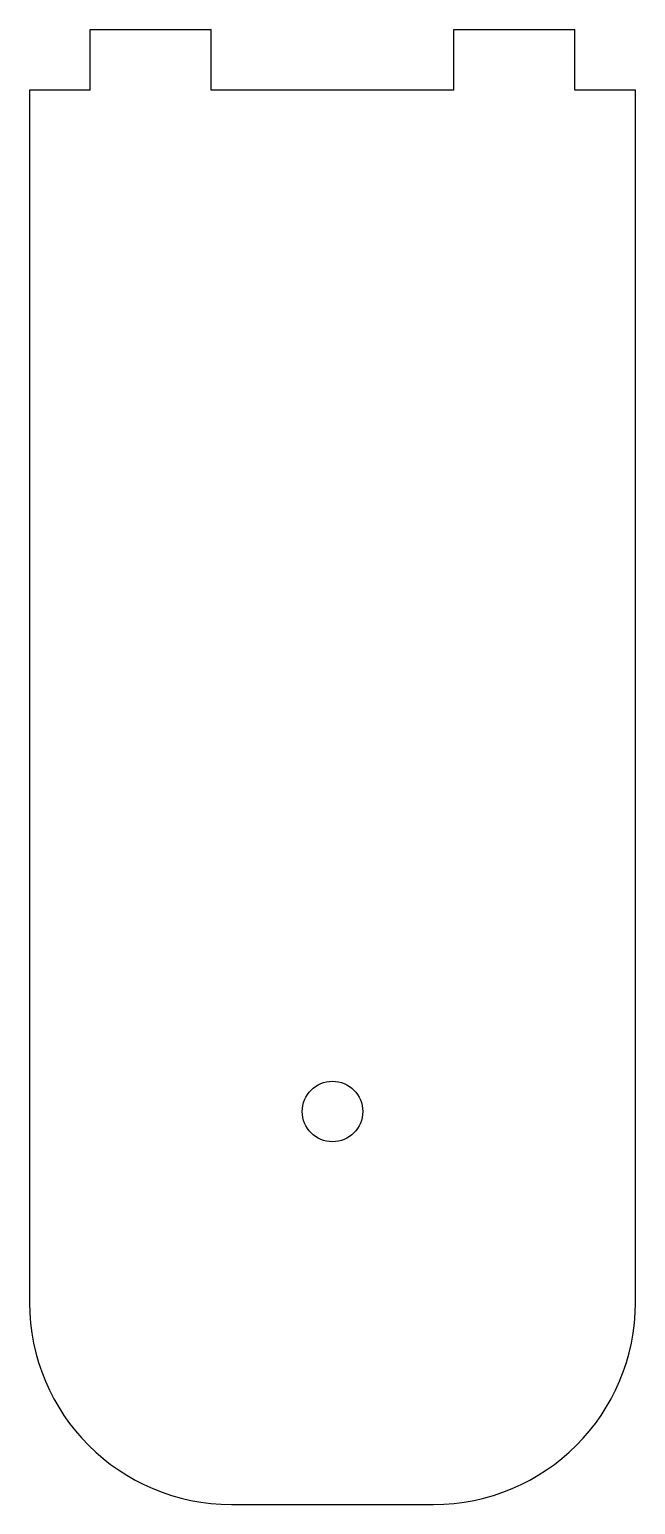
# Model space of a CAD drawing. Header units: millimetres. Extents: x -15 to 15, y -35 to 38.
import ezdxf

# ---------------------------------------------------------------- set-up
doc = ezdxf.new("R2010")
doc.units = ezdxf.units.MM
doc.layers.add('Shape2DView012', color=7, linetype='CONTINUOUS')

msp = doc.modelspace()

# ---------------------------------------------------------------- linework, layer by layer
at = {"layer": 'Shape2DView012'}
for p, q in [((-12, 35), (-12, 38)), ((-12, 38), (-6, 38)), ((-6, 35), (-6, 38)), ((6, 35), (6, 38)), ((6, 38), (12, 38)), ((12, 35), (12, 38)), ((-12, 35), (-15, 35)), ((-15, 35), (-15, -25)), ((6, 35), (-6, 35)), ((15, 35), (12, 35)), ((15, -25), (15, 35)), ((-5, -35), (5, -35))]:
    msp.add_line(p, q, dxfattribs=at)
msp.add_circle((0, -15.55), 1.5, dxfattribs=at)
for centre, start, end in [((-5, -25), 180, -90), ((5, -25), -90, 0)]:
    msp.add_arc(centre, 10, start, end, dxfattribs=at)

doc.saveas('drawing.dxf')
